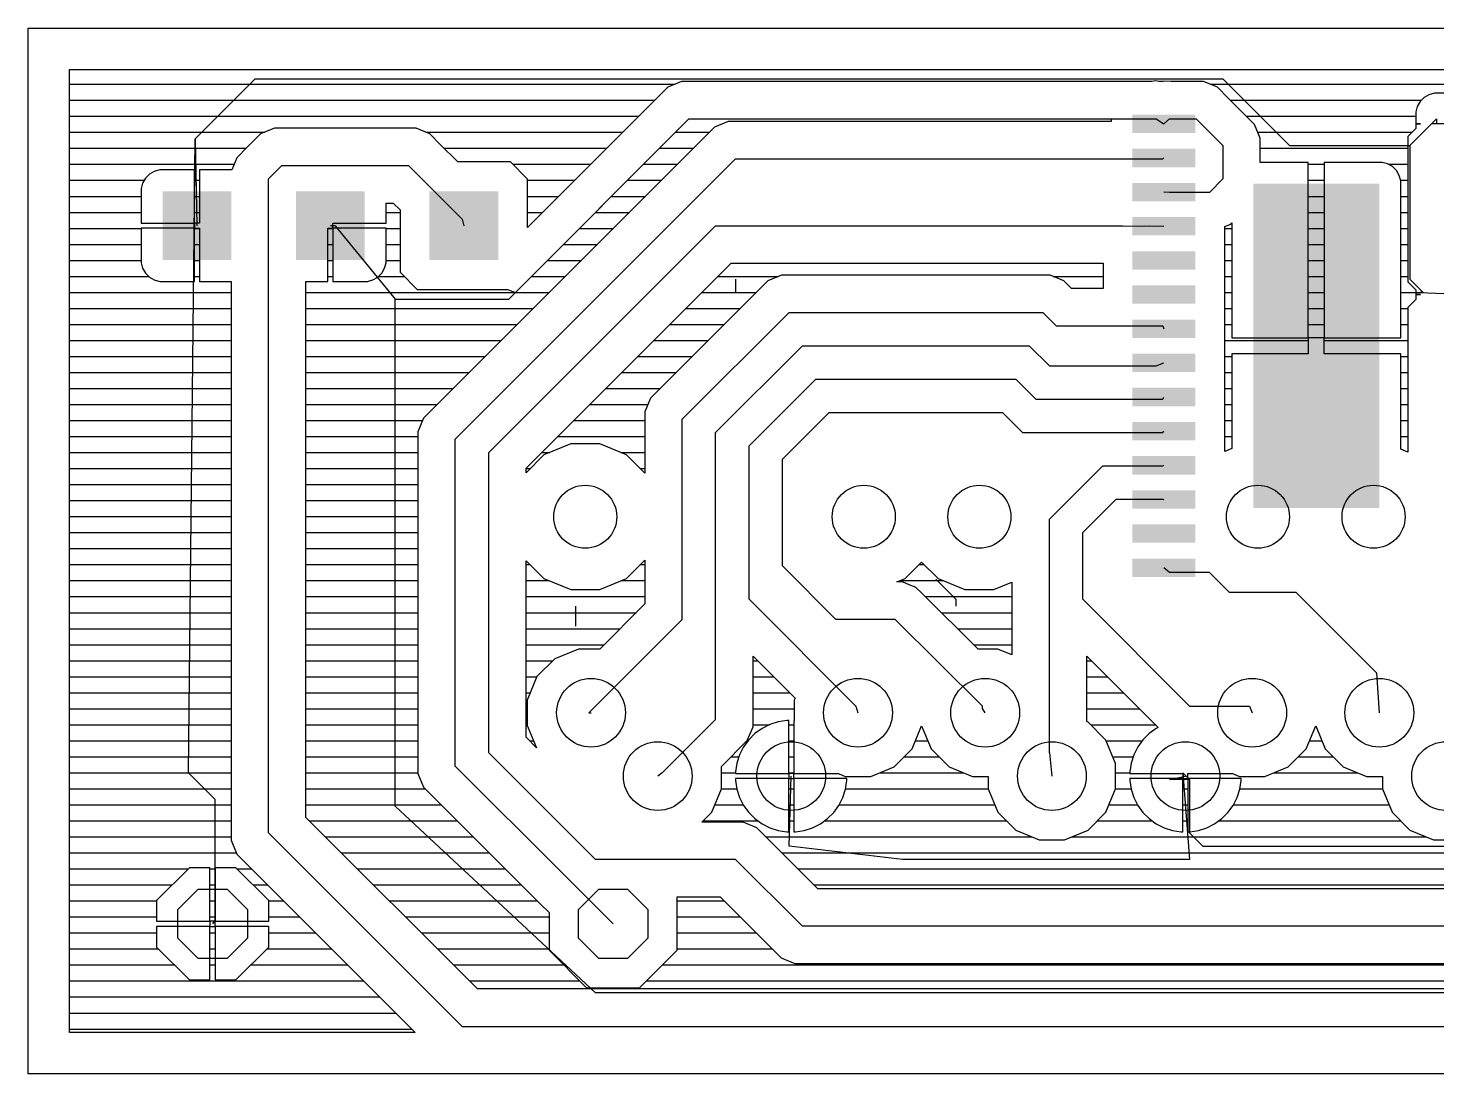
# Model space of a CAD drawing. Extents: x 0 to 68, y -7.3 to 12.7.
# Drawn here: x 0 to 26.8, y -7.25 to 12.65 of the extents above; entities that cross this region are included whole.
import ezdxf

# ---------------------------------------------------------------- set-up
doc = ezdxf.new("R2010")
doc.units = 0
for name, color, linetype in [('16', 175, 'CONTINUOUS'), ('17', 82, 'CONTINUOUS'), ('20', 7, 'CONTINUOUS')]:
    doc.layers.add(name, color=color, linetype=linetype)

# ---------------------------------------------------------------- blocks, each defined once
blk = doc.blocks.new('ROUNDP')
blk.add_circle((0, 0), 0.5)
blk = doc.blocks.new('SQUAREP')
blk.add_solid([(-0.5, -0.5), (0.5, -0.5), (-0.5, 0.5), (0.5, 0.5)])
blk = doc.blocks.new('OCTAGONP')
blk.add_lwpolyline([(-0.5, -0.2071), (-0.5, 0.2071), (-0.2071, 0.5), (0.2071, 0.5), (0.5, 0.2071), (0.5, -0.2071), (0.2071, -0.5), (-0.2071, -0.5)], close=True)
blk = doc.blocks.new('RECT')
blk.add_solid([(-0.5, -0.5), (0.5, -0.5), (-0.5, 0.5), (0.5, 0.5)])

msp = doc.modelspace()

# ---------------------------------------------------------------- linework, layer by layer
at = {"layer": '16'}
for p, q in [((0.7874, -6.4666), (0.7874, 11.8626)), ((0.7874, 11.8626), (49.657, 11.8626)), ((0.7874, 11.5824), (12.3089, 11.5824)), ((3.175, 10.541), (4.318, 11.684)), ((4.318, 11.684), (22.733, 11.684)), ((12.4315, 11.6332), (12.1701, 11.5249)), ((21.3829, 11.6332), (12.4315, 11.6332)), ((21.4427, 11.6468), (21.3829, 11.6332)), ((21.523, 11.6332), (21.4427, 11.6468)), ((21.5995, 11.6332), (21.523, 11.6332)), ((21.6222, 11.6409), (21.5995, 11.6332)), ((21.7402, 11.6332), (21.6222, 11.6409)), ((22.3665, 11.6332), (21.7402, 11.6332)), ((22.6279, 11.5249), (22.3665, 11.6332)), ((22.4891, 11.5824), (48.9448, 11.5824)), ((22.733, 11.684), (24.003, 10.414)), ((0.7874, 11.2776), (11.9228, 11.2776)), ((12.1701, 11.5249), (9.5028, 8.8576)), ((22.8279, 11.3249), (22.6279, 11.5249)), ((23.3359, 10.8169), (22.8279, 11.3249)), ((22.8752, 11.2776), (26.5099, 11.2776)), ((26.5615, 11.3292), (26.4858, 11.2535)), ((26.6541, 11.3827), (26.5615, 11.3292)), ((26.7575, 11.4104), (26.6541, 11.3827)), ((27.411, 11.4104), (26.7575, 11.4104)), ((26.4323, 11.1609), (26.4046, 11.0575)), ((26.4046, 11.0575), (26.4046, 10.829)), ((26.4858, 11.2535), (26.4323, 11.1609)), ((0.7874, 10.9728), (11.618, 10.9728)), ((4.6845, 10.7442), (4.4231, 10.6359)), ((7.3805, 10.7442), (4.6845, 10.7442)), ((7.6419, 10.6359), (7.3805, 10.7442)), ((13.0591, 10.7629), (7.7251, 5.4289)), ((9.144, 7.493), (12.573, 10.922)), ((9.271, 7.62), (12.573, 10.922)), ((12.573, 10.922), (20.6046, 10.922)), ((12.573, 10.922), (21.463, 10.922)), ((13.3205, 10.8712), (13.0591, 10.7629)), ((20.6046, 10.8712), (13.3205, 10.8712)), ((20.6046, 10.922), (20.6046, 10.8712)), ((21.463, 10.922), (21.611, 10.829)), ((21.717, 10.922), (21.611, 10.829)), ((21.717, 10.922), (22.225, 10.922)), ((22.225, 10.922), (22.733, 10.414)), ((23.18, 10.9728), (26.4046, 10.9728)), ((23.4442, 10.5555), (23.3359, 10.8169)), ((26.4046, 10.7379), (26.2522, 10.5855)), ((26.797, 10.922), (26.289, 10.414)), ((26.4046, 10.829), (26.4958, 10.829)), ((26.4957, 10.829), (26.4046, 10.829)), ((26.4046, 10.829), (26.4046, 10.7379)), ((26.4958, 10.829), (26.4957, 10.829)), ((26.797, 10.829), (26.704, 10.829)), ((26.797, 10.922), (26.797, 10.829)), ((27.411, 10.829), (26.797, 10.829)), ((0.7874, 10.668), (4.5006, 10.668)), ((3.048, -1.524), (3.175, 10.541)), ((3.175, 10.541), (3.21, 8.89)), ((4.4231, 10.6359), (4.1691, 10.3819)), ((7.5644, 10.668), (11.3132, 10.668)), ((7.8419, 10.4359), (7.6419, 10.6359)), ((12.319, 10.668), (12.9642, 10.668)), ((23.3976, 10.668), (26.3347, 10.668)), ((23.4442, 10.0954), (23.4442, 10.5555)), ((26.2522, 10.5855), (26.2522, 7.8225)), ((0.7874, 10.3632), (4.1504, 10.3632)), ((4.1691, 10.3819), (3.9691, 10.1819)), ((8.175, 10.1028), (7.8419, 10.4359)), ((7.9146, 10.3632), (11.0084, 10.3632)), ((12.0142, 10.3632), (12.6594, 10.3632)), ((22.733, 10.414), (22.733, 9.779)), ((23.4442, 10.3632), (26.2522, 10.3632)), ((24.003, 10.414), (26.289, 10.414)), ((26.289, 10.414), (26.289, 7.874)), ((0.7874, 10.0584), (3.9179, 10.0584)), ((2.3991, 9.9227), (2.3065, 9.8692)), ((2.5025, 9.9504), (2.3991, 9.9227)), ((3.1624, 9.9504), (2.5025, 9.9504)), ((3.1624, 8.9376), (3.1624, 9.9504)), ((3.8732, 9.9504), (3.2576, 9.9504)), ((3.2576, 9.9504), (3.2576, 8.9376)), ((3.9691, 10.1819), (3.8732, 9.9504)), ((4.572, 9.779), (4.826, 10.033)), ((4.826, 10.033), (7.239, 10.033)), ((7.239, 10.033), (8.255, 9.017)), ((8.128, 4.826), (13.462, 10.16)), ((9.1755, 10.1028), (8.175, 10.1028)), ((9.5028, 9.7755), (9.1755, 10.1028)), ((9.2199, 10.0584), (10.7036, 10.0584)), ((11.7094, 10.0584), (12.3546, 10.0584)), ((13.462, 10.16), (21.59, 10.16)), ((21.59, 10.16), (21.611, 10.179)), ((24.3586, 10.0954), (23.4442, 10.0954)), ((24.3586, 6.7564), (24.3586, 10.0954)), ((24.3586, 10.0584), (24.6634, 10.0584)), ((25.7645, 10.0954), (24.6634, 10.0954)), ((24.6634, 10.0954), (24.6634, 6.7564)), ((25.8679, 10.0677), (25.7645, 10.0954)), ((25.9605, 10.0142), (25.8679, 10.0677)), ((25.884, 10.0584), (26.2522, 10.0584)), ((26.0362, 9.9385), (25.9605, 10.0142)), ((26.0897, 9.8459), (26.0362, 9.9385)), ((0.7874, 9.7536), (2.2077, 9.7536)), ((2.1773, 9.7009), (2.1496, 9.5975)), ((2.2308, 9.7935), (2.1773, 9.7009)), ((2.3065, 9.8692), (2.2308, 9.7935)), ((3.1624, 9.7536), (3.2576, 9.7536)), ((4.572, 4.318), (4.572, 9.779)), ((9.5028, 8.8576), (9.5028, 9.7755)), ((9.5028, 9.7536), (10.3988, 9.7536)), ((11.4046, 9.7536), (12.0498, 9.7536)), ((22.733, 9.779), (22.479, 9.525)), ((24.3586, 9.7536), (24.6634, 9.7536)), ((26.1174, 9.7425), (26.0897, 9.8459)), ((26.1144, 9.7536), (26.2522, 9.7536)), ((26.1174, 6.7564), (26.1174, 9.7425)), ((0.7874, 9.4488), (2.1496, 9.4488)), ((2.1496, 9.5975), (2.1496, 8.9376)), ((3.1624, 9.4488), (3.2576, 9.4488)), ((9.5028, 9.4488), (10.094, 9.4488)), ((11.0998, 9.4488), (11.745, 9.4488)), ((21.717, 9.525), (21.611, 9.529)), ((22.479, 9.525), (21.717, 9.525)), ((24.3586, 9.4488), (24.6634, 9.4488)), ((26.1174, 9.4488), (26.2522, 9.4488)), ((0.7874, 9.144), (2.1496, 9.144)), ((3.1624, 9.144), (3.2576, 9.144)), ((6.8104, 8.9376), (6.8104, 9.3218)), ((6.8104, 9.3218), (6.9444, 9.3218)), ((6.8104, 9.144), (7.0772, 9.144)), ((6.9444, 9.3218), (7.0772, 9.189)), ((7.0772, 9.189), (7.0772, 8.0045)), ((9.5028, 9.144), (9.7892, 9.144)), ((10.795, 9.144), (11.4402, 9.144)), ((24.3586, 9.144), (24.6634, 9.144)), ((26.1174, 9.144), (26.2522, 9.144)), ((2.1496, 8.9376), (3.1624, 8.9376)), ((3.2576, 8.9376), (3.1624, 8.9376)), ((3.1624, 8.9376), (3.1624, 8.8424)), ((5.842, 8.89), (5.75, 8.89)), ((5.7976, 8.8424), (5.7976, 8.9376)), ((5.7976, 8.9376), (6.8104, 8.9376)), ((5.842, 8.89), (6.985, 7.493)), ((8.255, 9.017), (8.29, 8.89)), ((8.763, 4.572), (13.081, 8.89)), ((13.081, 8.89), (20.828, 8.89)), ((20.828, 8.89), (21.611, 8.879)), ((21.336, 8.89), (21.611, 8.879)), ((22.7698, 8.8757), (22.8819, 8.9221)), ((22.7698, 4.5907), (22.7698, 8.8757)), ((22.8819, 8.9221), (22.9046, 8.9448)), ((22.9046, 8.9448), (22.9046, 6.7564)), ((0.7874, 8.8392), (2.1496, 8.8392)), ((3.1624, 8.8424), (2.1496, 8.8424)), ((2.1496, 8.8424), (2.1496, 8.1825)), ((3.1624, 7.8296), (3.1624, 8.8424)), ((3.1624, 8.8424), (3.2576, 8.8424)), ((3.1624, 8.8392), (3.2576, 8.8392)), ((3.2576, 8.8424), (3.2576, 7.8296)), ((5.7024, 7.8296), (5.7024, 8.8424)), ((5.7024, 8.8424), (5.7976, 8.8424)), ((5.7024, 8.8392), (5.7976, 8.8392)), ((5.7976, 8.8424), (5.7976, 7.8296)), ((6.8104, 8.8424), (5.7976, 8.8424)), ((6.8104, 8.1825), (6.8104, 8.8424)), ((6.8104, 8.8392), (7.0772, 8.8392)), ((10.4902, 8.8392), (11.1354, 8.8392)), ((22.7698, 8.8392), (22.9046, 8.8392)), ((24.3586, 8.8392), (24.6634, 8.8392)), ((26.1174, 8.8392), (26.2522, 8.8392)), ((0.7874, 8.5344), (2.1496, 8.5344)), ((3.1624, 8.5344), (3.2576, 8.5344)), ((5.7024, 8.5344), (5.7976, 8.5344)), ((6.8104, 8.5344), (7.0772, 8.5344)), ((10.1854, 8.5344), (10.8306, 8.5344)), ((22.7698, 8.5344), (22.9046, 8.5344)), ((24.3586, 8.5344), (24.6634, 8.5344)), ((26.1174, 8.5344), (26.2522, 8.5344)), ((0.7874, 8.2296), (2.1496, 8.2296)), ((2.1496, 8.1825), (2.1773, 8.0791)), ((2.1773, 8.0791), (2.2308, 7.9865)), ((3.1624, 8.2296), (3.2576, 8.2296)), ((5.7024, 8.2296), (5.7976, 8.2296)), ((6.7292, 7.9865), (6.7827, 8.0791)), ((6.7827, 8.0791), (6.8104, 8.1825)), ((6.8104, 8.2296), (7.0772, 8.2296)), ((9.4742, 4.2774), (13.3756, 8.1788)), ((9.8806, 8.2296), (10.5258, 8.2296)), ((13.3756, 8.1788), (20.4522, 8.1788)), ((20.4522, 8.1788), (20.4522, 7.6962)), ((22.7698, 8.2296), (22.9046, 8.2296)), ((24.3586, 8.2296), (24.6634, 8.2296)), ((26.1174, 8.2296), (26.2522, 8.2296)), ((0.7874, 7.9248), (2.2925, 7.9248)), ((2.2308, 7.9865), (2.3065, 7.9108)), ((2.3065, 7.9108), (2.3991, 7.8573)), ((2.3991, 7.8573), (2.5025, 7.8296)), ((2.5025, 7.8296), (3.1624, 7.8296)), ((3.1624, 7.9248), (3.2576, 7.9248)), ((3.2576, 7.8296), (3.8608, 7.8296)), ((3.8608, 7.8296), (3.8608, -2.8085)), ((5.2832, -2.3724), (5.2832, 7.8296)), ((5.2832, 7.8296), (5.7024, 7.8296)), ((5.7024, 7.9248), (5.7976, 7.9248)), ((5.7976, 7.8296), (6.4575, 7.8296)), ((6.4575, 7.8296), (6.5609, 7.8573)), ((6.5609, 7.8573), (6.6535, 7.9108)), ((6.6535, 7.9108), (6.7292, 7.9865)), ((6.6675, 7.9248), (7.1569, 7.9248)), ((7.0772, 8.0045), (7.4045, 7.6772)), ((9.5758, 7.9248), (10.221, 7.9248)), ((14.0751, 7.8419), (12.0431, 5.8099)), ((13.1216, 7.9248), (14.2752, 7.9248)), ((13.462, 7.874), (13.462, 7.62)), ((14.3365, 7.9502), (14.0751, 7.8419)), ((19.4455, 7.9502), (14.3365, 7.9502)), ((19.7069, 7.8419), (19.4455, 7.9502)), ((19.5068, 7.9248), (20.4522, 7.9248)), ((19.8526, 7.6962), (19.7069, 7.8419)), ((22.7698, 7.9248), (22.9046, 7.9248)), ((24.3586, 7.9248), (24.6634, 7.9248)), ((26.1174, 7.9248), (26.2522, 7.9248)), ((26.2522, 7.8225), (26.4046, 7.6701)), ((26.289, 7.874), (26.543, 7.62)), ((0.7874, 7.62), (3.8608, 7.62)), ((5.2832, 7.62), (9.271, 7.62)), ((7.4045, 7.6772), (9.1223, 7.6772)), ((9.1223, 7.6772), (9.271, 7.62)), ((9.271, 7.62), (9.9162, 7.62)), ((12.8168, 7.62), (13.8532, 7.62)), ((20.4522, 7.6962), (19.8526, 7.6962)), ((22.7698, 7.62), (22.9046, 7.62)), ((24.3586, 7.62), (24.6634, 7.62)), ((26.1174, 7.62), (26.4046, 7.62)), ((26.4046, 7.6701), (26.4046, 7.579)), ((26.4046, 7.579), (26.4957, 7.579)), ((26.4957, 7.579), (26.4046, 7.579)), ((26.4046, 7.579), (26.4046, 7.4879)), ((26.416, 7.62), (26.481, 7.62)), ((26.481, 7.62), (27.411, 7.579)), ((26.543, 7.62), (26.481, 7.62)), ((26.4957, 7.579), (26.4957, 7.579)), ((26.4957, 7.579), (26.4957, 7.579)), ((0.7874, 7.3152), (3.8608, 7.3152)), ((5.2832, 7.3152), (9.6114, 7.3152)), ((6.985, 7.493), (9.144, 7.493)), ((6.985, -2.159), (6.985, 7.493)), ((12.446, 5.207), (14.478, 7.239)), ((12.512, 7.3152), (13.5484, 7.3152)), ((14.478, 7.239), (19.304, 7.239)), ((19.304, 7.239), (19.558, 6.985)), ((22.7698, 7.3152), (22.9046, 7.3152)), ((24.3586, 7.3152), (24.6634, 7.3152)), ((26.1174, 7.3152), (26.2522, 7.3152)), ((26.4046, 7.4879), (26.2522, 7.3355)), ((26.2522, 7.3355), (26.2522, 4.5816)), ((0.7874, 7.0104), (3.8608, 7.0104)), ((5.2832, 7.0104), (9.3066, 7.0104)), ((12.2072, 7.0104), (13.2436, 7.0104)), ((19.558, 6.985), (21.59, 6.985)), ((21.59, 6.985), (21.611, 6.929)), ((22.7698, 7.0104), (22.9046, 7.0104)), ((24.3586, 7.0104), (24.6634, 7.0104)), ((26.1174, 7.0104), (26.2522, 7.0104)), ((0.7874, 6.7056), (3.8608, 6.7056)), ((5.2832, 6.7056), (9.0018, 6.7056)), ((11.9024, 6.7056), (12.9388, 6.7056)), ((22.7698, 6.7056), (24.3586, 6.7056)), ((22.9046, 6.7564), (24.3586, 6.7564)), ((24.3586, 6.7564), (24.3586, 6.4516)), ((24.6634, 6.7564), (24.3586, 6.7564)), ((24.6634, 6.4516), (24.6634, 6.7564)), ((24.6634, 6.7564), (26.1174, 6.7564)), ((24.6634, 6.7056), (26.2522, 6.7056)), ((13.081, 4.953), (14.732, 6.604)), ((14.732, 6.604), (19.05, 6.604)), ((19.05, 6.604), (19.431, 6.223)), ((24.3586, 6.4516), (22.9046, 6.4516)), ((22.9046, 6.4516), (22.9046, 4.6465)), ((26.1174, 6.4516), (24.6634, 6.4516)), ((26.1174, 4.6374), (26.1174, 6.4516)), ((0.7874, 6.4008), (3.8608, 6.4008)), ((5.2832, 6.4008), (8.697, 6.4008)), ((11.5976, 6.4008), (12.634, 6.4008)), ((19.431, 6.223), (21.463, 6.223)), ((21.463, 6.223), (21.611, 6.279)), ((22.7698, 6.4008), (22.9046, 6.4008)), ((26.1174, 6.4008), (26.2522, 6.4008)), ((0.7874, 6.096), (3.8608, 6.096)), ((5.2832, 6.096), (8.3922, 6.096)), ((11.2928, 6.096), (12.3292, 6.096)), ((13.716, 4.699), (14.986, 5.969)), ((14.986, 5.969), (18.796, 5.969)), ((18.796, 5.969), (19.177, 5.588)), ((22.7698, 6.096), (22.9046, 6.096)), ((26.1174, 6.096), (26.2522, 6.096)), ((0.7874, 5.7912), (3.8608, 5.7912)), ((5.2832, 5.7912), (8.0874, 5.7912)), ((10.988, 5.7912), (12.0244, 5.7912)), ((12.0431, 5.8099), (11.8431, 5.6099)), ((21.59, 5.588), (21.611, 5.629)), ((22.7698, 5.7912), (22.9046, 5.7912)), ((26.1174, 5.7912), (26.2522, 5.7912)), ((0.7874, 5.4864), (3.8608, 5.4864)), ((5.2832, 5.4864), (7.7826, 5.4864)), ((7.7251, 5.4289), (7.5251, 5.2289)), ((10.6832, 5.4864), (11.7919, 5.4864)), ((11.8431, 5.6099), (11.7348, 5.3485)), ((19.177, 5.588), (21.59, 5.588)), ((22.7698, 5.4864), (22.9046, 5.4864)), ((26.1174, 5.4864), (26.2522, 5.4864)), ((0.7874, 5.1816), (3.8608, 5.1816)), ((5.2832, 5.1816), (7.5055, 5.1816)), ((7.5251, 5.2289), (7.4168, 4.9675)), ((10.3784, 5.1816), (11.7348, 5.1816)), ((11.7348, 5.3485), (11.7348, 4.1773)), ((12.446, 1.397), (12.446, 5.207)), ((14.351, 4.445), (15.24, 5.334)), ((15.24, 5.334), (18.542, 5.334)), ((18.542, 5.334), (18.923, 4.953)), ((22.7698, 5.1816), (22.9046, 5.1816)), ((26.1174, 5.1816), (26.2522, 5.1816)), ((0.7874, 4.8768), (3.8608, 4.8768)), ((5.2832, 4.8768), (7.4168, 4.8768)), ((7.4168, 4.9675), (7.4168, -1.5385)), ((8.128, -1.397), (8.128, 4.826)), ((10.0736, 4.8768), (11.7348, 4.8768)), ((13.081, -0.508), (13.081, 4.953)), ((18.923, 4.953), (21.59, 4.953)), ((21.59, 4.953), (21.611, 4.979)), ((22.7698, 4.8768), (22.9046, 4.8768)), ((26.1174, 4.8768), (26.2522, 4.8768)), ((0.7874, 4.572), (3.8608, 4.572)), ((5.2832, 4.572), (7.4168, 4.572)), ((8.763, -1.143), (8.763, 4.572)), ((9.7688, 4.572), (9.9247, 4.572)), ((10.324, 4.7374), (9.8141, 4.5262)), ((10.876, 4.7374), (10.324, 4.7374)), ((11.3859, 4.5262), (10.876, 4.7374)), ((11.2753, 4.572), (11.7348, 4.572)), ((13.716, 1.778), (13.716, 4.699)), ((22.9046, 4.6465), (22.7698, 4.5907)), ((26.2522, 4.5816), (26.1174, 4.6374)), ((4.572, -2.667), (4.572, 4.318)), ((9.8141, 4.5262), (9.4742, 4.1863)), ((11.7348, 4.1773), (11.3859, 4.5262)), ((14.351, 2.413), (14.351, 4.445)), ((19.431, 3.302), (20.447, 4.318)), ((20.447, 4.318), (21.59, 4.318)), ((21.59, 4.318), (21.611, 4.329)), ((0.7874, 4.2672), (3.8608, 4.2672)), ((5.2832, 4.2672), (7.4168, 4.2672)), ((9.4742, 4.1863), (9.4742, 4.2774)), ((9.4742, 4.2672), (9.5551, 4.2672)), ((11.6449, 4.2672), (11.7348, 4.2672)), ((0.7874, 3.9624), (3.8608, 3.9624)), ((5.2832, 3.9624), (7.4168, 3.9624)), ((0.7874, 3.6576), (3.8608, 3.6576)), ((5.2832, 3.6576), (7.4168, 3.6576)), ((20.066, 3.048), (20.701, 3.683)), ((20.701, 3.683), (21.59, 3.683)), ((21.59, 3.683), (21.611, 3.679)), ((0.7874, 3.3528), (3.8608, 3.3528)), ((5.2832, 3.3528), (7.4168, 3.3528)), ((19.431, -1.143), (19.431, 3.302)), ((0.7874, 3.048), (3.8608, 3.048)), ((5.2832, 3.048), (7.4168, 3.048)), ((20.066, 1.778), (20.066, 3.048)), ((0.7874, 2.7432), (3.8608, 2.7432)), ((5.2832, 2.7432), (7.4168, 2.7432)), ((0.7874, 2.4384), (3.8608, 2.4384)), ((5.2832, 2.4384), (7.4168, 2.4384)), ((9.4742, 2.5137), (9.8141, 2.1738)), ((9.4742, -0.8484), (9.4742, 2.5137)), ((9.4742, 2.4384), (9.5495, 2.4384)), ((11.3859, 2.1738), (11.7348, 2.5227)), ((11.6505, 2.4384), (11.7348, 2.4384)), ((11.7348, 2.5227), (11.7348, 1.6916)), ((15.367, 1.397), (14.351, 2.413)), ((16.6859, 2.1738), (17, 2.4879)), ((16.9505, 2.4384), (17.0495, 2.4384)), ((17, 2.4879), (17.3141, 2.1738)), ((9.8141, 2.1738), (10.324, 1.9626)), ((10.876, 1.9626), (11.3859, 2.1738)), ((16.5278, 2.1083), (16.6859, 2.1738)), ((17.272, 2.159), (17.653, 1.778)), ((17.3141, 2.1738), (17.824, 1.9626)), ((21.717, 2.286), (21.611, 2.379)), ((22.479, 2.286), (21.717, 2.286)), ((22.86, 1.905), (22.479, 2.286)), ((0.7874, 2.1336), (3.8608, 2.1336)), ((5.2832, 2.1336), (7.4168, 2.1336)), ((9.4742, 2.1336), (9.9112, 2.1336)), ((10.324, 1.9626), (10.876, 1.9626)), ((11.2888, 2.1336), (11.7348, 2.1336)), ((16.6339, 2.1088), (16.5278, 2.1083)), ((16.5888, 2.1336), (17.4112, 2.1336)), ((16.6354, 2.1082), (16.6339, 2.1088)), ((16.637, 2.1082), (16.6354, 2.1082)), ((16.7662, 2.0546), (16.637, 2.1082)), ((16.8957, 2.0017), (16.7662, 2.0546)), ((16.8969, 2.0005), (16.8957, 2.0017)), ((16.8984, 1.9999), (16.8969, 2.0005)), ((16.9973, 1.901), (16.8984, 1.9999)), ((18.0759, 0.8318), (16.9973, 1.901)), ((17.824, 1.9626), (18.376, 1.9626)), ((18.376, 1.9626), (18.7198, 2.105)), ((18.7198, 2.105), (18.7198, 0.7206)), ((24.13, 1.905), (22.86, 1.905)), ((25.654, 0.381), (24.13, 1.905)), ((0.7874, 1.8288), (3.8608, 1.8288)), ((5.2832, 1.8288), (7.4168, 1.8288)), ((9.4742, 1.8288), (11.7348, 1.8288)), ((10.414, 1.651), (10.414, 1.27)), ((11.7348, 1.6916), (10.875, 0.8318)), ((15.748, -0.254), (13.716, 1.778)), ((17.0701, 1.8288), (18.7198, 1.8288)), ((17.653, 1.778), (17.653, 1.651)), ((22.098, -0.254), (20.066, 1.778)), ((0.7874, 1.524), (3.8608, 1.524)), ((5.2832, 1.524), (7.4168, 1.524)), ((9.4742, 1.524), (11.5672, 1.524)), ((10.668, -0.381), (12.446, 1.397)), ((16.4955, 1.397), (15.367, 1.397)), ((18.161, -0.254), (16.4955, 1.397)), ((17.3776, 1.524), (18.7198, 1.524)), ((0.7874, 1.2192), (3.8608, 1.2192)), ((5.2832, 1.2192), (7.4168, 1.2192)), ((9.4742, 1.2192), (11.2624, 1.2192)), ((17.6851, 1.2192), (18.7198, 1.2192)), ((0.7874, 0.9144), (3.8608, 0.9144)), ((5.2832, 0.9144), (7.4168, 0.9144)), ((9.4742, 0.9144), (10.9576, 0.9144)), ((10.4688, 0.8318), (10.023, 0.6472)), ((10.875, 0.8318), (10.4688, 0.8318)), ((17.9925, 0.9144), (18.7198, 0.9144)), ((18.4512, 0.8318), (18.0759, 0.8318)), ((18.7198, 0.7206), (18.4512, 0.8318)), ((0.7874, 0.6096), (3.8608, 0.6096)), ((5.2832, 0.6096), (7.4168, 0.6096)), ((9.4742, 0.6096), (9.9854, 0.6096)), ((10.023, 0.6472), (9.6818, 0.306)), ((13.7922, -0.6495), (13.7922, 0.696)), ((13.7922, 0.696), (14.5921, -0.1039)), ((13.7922, 0.6096), (13.8786, 0.6096)), ((20.1422, -0.5491), (20.1422, 0.696)), ((20.1422, 0.696), (21.4951, -0.6569)), ((20.1422, 0.6096), (20.2286, 0.6096)), ((0.7874, 0.3048), (3.8608, 0.3048)), ((5.2832, 0.3048), (7.4168, 0.3048)), ((9.4742, 0.3048), (9.6813, 0.3048)), ((9.6818, 0.306), (9.4972, -0.1398)), ((13.7922, 0.3048), (14.1834, 0.3048)), ((20.1422, 0.3048), (20.5334, 0.3048)), ((25.654, 0.381), (25.71, -0.381)), ((0.7874, 0), (3.8608, 0)), ((5.2832, 0), (7.4168, 0)), ((9.4742, 0), (9.5551, 0)), ((13.7922, 0), (14.4882, 0)), ((20.1422, 0), (20.8382, 0)), ((9.4972, -0.1398), (9.4972, -0.6222)), ((14.5921, -0.1039), (14.5772, -0.1398)), ((14.5772, -0.1398), (14.5772, -0.5271)), ((15.748, -0.254), (15.79, -0.381)), ((18.161, -0.303), (18.161, -0.254)), ((22.098, -0.254), (23.241, -0.254)), ((23.241, -0.254), (23.29, -0.381)), ((0.7874, -0.3048), (3.8608, -0.3048)), ((5.2832, -0.3048), (7.4168, -0.3048)), ((9.4742, -0.3048), (9.4972, -0.3048)), ((10.668, -0.381), (10.71, -0.381)), ((12.065, -1.524), (13.081, -0.508)), ((13.7922, -0.3048), (14.5772, -0.3048)), ((14.4365, -0.5271), (14.2717, -0.5532)), ((14.4724, -0.5271), (14.4365, -0.5271)), ((14.4724, -1.5399), (14.4724, -0.5271)), ((14.5772, -0.5271), (14.5676, -0.5271)), ((14.5676, -0.5271), (14.5676, -1.5399)), ((18.21, -0.381), (18.161, -0.303)), ((20.1422, -0.3048), (21.143, -0.3048)), ((0.7874, -0.6096), (3.8608, -0.6096)), ((5.2832, -0.6096), (7.4168, -0.6096)), ((9.4742, -0.6096), (9.4972, -0.6096)), ((9.4972, -0.6222), (9.6734, -1.0476)), ((13.6839, -0.9109), (13.7922, -0.6495)), ((13.8292, -0.7787), (13.7112, -0.8967)), ((13.7922, -0.6096), (14.1035, -0.6096)), ((13.9642, -0.6806), (13.8292, -0.7787)), ((14.1129, -0.6048), (13.9642, -0.6806)), ((14.2717, -0.5532), (14.1129, -0.6048)), ((14.4724, -0.6096), (14.5676, -0.6096)), ((16.8182, -1.068), (17, -0.629)), ((17, -0.629), (17.1818, -1.068)), ((20.167, -0.5593), (20.1422, -0.5491)), ((20.5082, -0.9005), (20.167, -0.5593)), ((20.2173, -0.6096), (21.4478, -0.6096)), ((21.3292, -0.7787), (21.2112, -0.8967)), ((21.4642, -0.6806), (21.3292, -0.7787)), ((21.5004, -0.6622), (21.4642, -0.6806)), ((21.4951, -0.6569), (21.5004, -0.6622)), ((24.3182, -1.068), (24.5, -0.629)), ((24.5, -0.629), (24.6818, -1.068)), ((0.7874, -0.9144), (3.8608, -0.9144)), ((5.2832, -0.9144), (7.4168, -0.9144)), ((9.6734, -1.0476), (9.4742, -0.8484)), ((9.5402, -0.9144), (9.6182, -0.9144)), ((13.1928, -1.402), (13.6839, -0.9109)), ((13.6131, -1.0317), (13.5373, -1.1804)), ((13.7112, -0.8967), (13.6131, -1.0317)), ((13.6804, -0.9144), (13.6983, -0.9144)), ((14.4724, -0.9144), (14.5676, -0.9144)), ((16.477, -1.4092), (16.8182, -1.068)), ((16.8818, -0.9144), (17.1182, -0.9144)), ((17.1818, -1.068), (17.523, -1.4092)), ((20.6928, -1.3463), (20.5082, -0.9005)), ((20.5139, -0.9144), (21.1983, -0.9144)), ((21.1131, -1.0317), (21.0373, -1.1804)), ((21.2112, -0.8967), (21.1131, -1.0317)), ((23.977, -1.4092), (24.3182, -1.068)), ((24.3818, -0.9144), (24.6182, -0.9144)), ((24.6818, -1.068), (25.023, -1.4092)), ((0.7874, -1.2192), (3.8608, -1.2192)), ((5.2832, -1.2192), (7.4168, -1.2192)), ((10.795, -3.175), (8.763, -1.143)), ((13.3756, -1.2192), (13.5247, -1.2192)), ((13.4857, -1.3392), (13.4596, -1.504)), ((13.5373, -1.1804), (13.4857, -1.3392)), ((14.4724, -1.2192), (14.5676, -1.2192)), ((16.667, -1.2192), (17.333, -1.2192)), ((19.431, -1.143), (19.48, -1.5875)), ((20.6402, -1.2192), (21.0247, -1.2192)), ((20.9857, -1.3392), (20.9596, -1.504)), ((21.0373, -1.1804), (20.9857, -1.3392)), ((24.167, -1.2192), (24.833, -1.2192)), ((0.7874, -1.524), (3.8608, -1.524)), ((3.556, -2.032), (3.048, -1.524)), ((5.2832, -1.524), (7.4168, -1.524)), ((7.4168, -1.5385), (7.5251, -1.7999)), ((10.16, -3.429), (8.128, -1.397)), ((12.065, -1.524), (11.98, -1.5875)), ((13.1928, -1.8287), (13.1928, -1.402)), ((13.1928, -1.524), (13.4596, -1.524)), ((13.4596, -1.504), (13.4596, -1.5399)), ((13.4596, -1.5399), (14.4724, -1.5399)), ((14.4724, -1.524), (14.5676, -1.524)), ((14.5676, -1.5399), (14.4724, -1.5399)), ((14.4724, -1.5399), (14.4724, -1.6351)), ((14.478, -2.921), (14.52, -1.5875)), ((14.5676, -1.6351), (14.5676, -1.5399)), ((14.5676, -1.5399), (15.4186, -1.5399)), ((15.4186, -1.5399), (15.5488, -1.5938)), ((15.5488, -1.5938), (16.0312, -1.5938)), ((16.0312, -1.5938), (16.477, -1.4092)), ((16.1997, -1.524), (17.8003, -1.524)), ((17.523, -1.4092), (17.9688, -1.5938)), ((17.9688, -1.5938), (18.2672, -1.5938)), ((18.2672, -1.5938), (18.2672, -1.8287)), ((20.6928, -1.8287), (20.6928, -1.3463)), ((20.6928, -1.524), (20.9596, -1.524)), ((20.9596, -1.504), (20.9596, -1.5399)), ((20.9596, -1.5399), (21.9724, -1.5399)), ((21.717, -1.651), (22.02, -1.5875)), ((22.098, -1.651), (21.971, -1.524)), ((21.971, -1.524), (22.098, -3.175)), ((21.9724, -1.5399), (21.9724, -1.6351)), ((22.0676, -1.6351), (22.0676, -1.5399)), ((22.0676, -1.5399), (22.9186, -1.5399)), ((22.9186, -1.5399), (23.0488, -1.5938)), ((23.0488, -1.5938), (23.5312, -1.5938)), ((23.5312, -1.5938), (23.977, -1.4092)), ((23.6997, -1.524), (25.3003, -1.524)), ((25.023, -1.4092), (25.4688, -1.5938)), ((25.4688, -1.5938), (25.7672, -1.5938)), ((25.7672, -1.5938), (25.7672, -1.8287)), ((0.7874, -1.8288), (3.8608, -1.8288)), ((5.2832, -1.8288), (7.554, -1.8288)), ((7.5251, -1.7999), (9.5572, -3.832)), ((13.0082, -2.2745), (13.1928, -1.8287)), ((13.1928, -1.8288), (13.4846, -1.8288)), ((14.4724, -1.6351), (13.4596, -1.6351)), ((13.4596, -1.6351), (13.4596, -1.671)), ((13.4596, -1.671), (13.4857, -1.8358)), ((13.4857, -1.8358), (13.5373, -1.9946)), ((14.4724, -2.6479), (14.4724, -1.6351)), ((14.4724, -1.6351), (14.5676, -1.6351)), ((14.4724, -1.8288), (14.5676, -1.8288)), ((14.5676, -1.6351), (14.5676, -2.6479)), ((15.5804, -1.6351), (14.5676, -1.6351)), ((15.5027, -1.9946), (15.5543, -1.8358)), ((15.5543, -1.8358), (15.5804, -1.671)), ((15.5554, -1.8288), (18.2672, -1.8288)), ((15.5804, -1.671), (15.5804, -1.6351)), ((18.2672, -1.8287), (18.4518, -2.2745)), ((20.5082, -2.2745), (20.6928, -1.8287)), ((20.6928, -1.8288), (20.9846, -1.8288)), ((21.9724, -1.6351), (20.9596, -1.6351)), ((20.9596, -1.6351), (20.9596, -1.671)), ((20.9596, -1.671), (20.9857, -1.8358)), ((20.9857, -1.8358), (21.0373, -1.9946)), ((22.098, -1.651), (21.717, -1.651)), ((21.9724, -2.6479), (21.9724, -1.6351)), ((21.9724, -1.6351), (22.0676, -1.6351)), ((21.9724, -1.8288), (22.0676, -1.8288)), ((22.0676, -1.6351), (22.0676, -2.6479)), ((23.0804, -1.6351), (22.0676, -1.6351)), ((22.098, -1.651), (22.098, -2.667)), ((23.0027, -1.9946), (23.0543, -1.8358)), ((23.0543, -1.8358), (23.0804, -1.671)), ((23.0554, -1.8288), (25.7672, -1.8288)), ((23.0804, -1.671), (23.0804, -1.6351)), ((25.7672, -1.8287), (25.9518, -2.2745)), ((0.7874, -2.1336), (3.8608, -2.1336)), ((3.556, -4.318), (3.556, -2.032)), ((5.2832, -2.1336), (7.8588, -2.1336)), ((13.0665, -2.1336), (13.6081, -2.1336)), ((13.5373, -1.9946), (13.6131, -2.1433)), ((13.6131, -2.1433), (13.7112, -2.2783)), ((14.4724, -2.1336), (14.5676, -2.1336)), ((15.3288, -2.2783), (15.4269, -2.1433)), ((15.4269, -2.1433), (15.5027, -1.9946)), ((15.4319, -2.1336), (18.3935, -2.1336)), ((20.5665, -2.1336), (21.1081, -2.1336)), ((21.0373, -1.9946), (21.1131, -2.1433)), ((21.1131, -2.1433), (21.2112, -2.2783)), ((21.9724, -2.1336), (22.0676, -2.1336)), ((22.8288, -2.2783), (22.9269, -2.1433)), ((22.9269, -2.1433), (23.0027, -1.9946)), ((22.9319, -2.1336), (25.8935, -2.1336)), ((8.5496, -5.6388), (5.2832, -2.3724)), ((10.795, -5.715), (6.985, -2.159)), ((12.8189, -2.4638), (13.0082, -2.2745)), ((13.7112, -2.2783), (13.8292, -2.3963)), ((13.8292, -2.3963), (13.9642, -2.4944)), ((15.0758, -2.4944), (15.2108, -2.3963)), ((15.2108, -2.3963), (15.3288, -2.2783)), ((18.4518, -2.2745), (18.793, -2.6157)), ((20.167, -2.6157), (20.5082, -2.2745)), ((21.2112, -2.2783), (21.3292, -2.3963)), ((21.3292, -2.3963), (21.4642, -2.4944)), ((22.5758, -2.4944), (22.7108, -2.3963)), ((22.7108, -2.3963), (22.8288, -2.2783)), ((25.9518, -2.2745), (26.293, -2.6157)), ((0.7874, -2.4384), (3.8608, -2.4384)), ((8.255, -6.35), (4.572, -2.667)), ((5.3492, -2.4384), (8.1636, -2.4384)), ((13.6035, -2.4638), (12.8189, -2.4638)), ((12.8443, -2.4384), (13.8871, -2.4384)), ((13.8649, -2.5721), (13.6035, -2.4638)), ((15.0266, -3.7338), (13.8649, -2.5721)), ((13.9642, -2.4944), (14.1129, -2.5702)), ((14.1129, -2.5702), (14.2717, -2.6218)), ((14.2717, -2.6218), (14.4365, -2.6479)), ((14.4365, -2.6479), (14.4724, -2.6479)), ((14.4724, -2.4384), (14.5676, -2.4384)), ((14.5676, -2.6479), (14.6035, -2.6479)), ((14.6035, -2.6479), (14.7683, -2.6218)), ((14.7683, -2.6218), (14.9271, -2.5702)), ((14.9271, -2.5702), (15.0758, -2.4944)), ((15.1529, -2.4384), (18.6157, -2.4384)), ((18.793, -2.6157), (19.2388, -2.8003)), ((19.7212, -2.8003), (20.167, -2.6157)), ((20.3443, -2.4384), (21.3871, -2.4384)), ((21.4642, -2.4944), (21.6129, -2.5702)), ((21.6129, -2.5702), (21.7717, -2.6218)), ((21.7717, -2.6218), (21.9365, -2.6479)), ((21.9365, -2.6479), (21.9724, -2.6479)), ((21.9724, -2.4384), (22.0676, -2.4384)), ((22.0676, -2.6479), (22.1035, -2.6479)), ((22.098, -2.667), (22.352, -2.921)), ((22.1035, -2.6479), (22.2683, -2.6218)), ((22.2683, -2.6218), (22.4271, -2.5702)), ((22.4271, -2.5702), (22.5758, -2.4944)), ((22.6529, -2.4384), (26.1157, -2.4384)), ((26.293, -2.6157), (26.7388, -2.8003)), ((0.7874, -2.7432), (3.8608, -2.7432)), ((3.8608, -2.8085), (3.9691, -3.0699)), ((5.654, -2.7432), (8.4684, -2.7432)), ((14.036, -2.7432), (19.1009, -2.7432)), ((16.637, -3.175), (14.478, -2.921)), ((19.2388, -2.8003), (19.7212, -2.8003)), ((19.8591, -2.7432), (26.6009, -2.7432)), ((22.352, -2.921), (27.432, -2.921)), ((26.7388, -2.8003), (27.2212, -2.8003)), ((0.7874, -3.048), (3.96, -3.048)), ((3.9691, -3.0699), (7.3658, -6.4666)), ((5.9588, -3.048), (8.7732, -3.048)), ((13.462, -3.175), (10.795, -3.175)), ((14.732, -4.445), (13.462, -3.175)), ((14.3408, -3.048), (51.7873, -3.048)), ((22.098, -3.175), (16.637, -3.175)), ((0.7874, -3.3528), (3.0465, -3.3528)), ((3.0681, -3.3312), (2.4432, -3.9561)), ((3.4592, -3.3312), (3.0681, -3.3312)), ((3.4592, -4.3472), (3.4592, -3.3312)), ((3.4592, -3.3528), (3.5608, -3.3528)), ((3.5608, -3.3312), (3.5608, -4.3472)), ((3.9519, -3.3312), (3.5608, -3.3312)), ((4.5768, -3.9561), (3.9519, -3.3312)), ((3.9735, -3.3528), (4.252, -3.3528)), ((6.2636, -3.3528), (9.078, -3.3528)), ((10.16, -3.429), (11.13, -4.398)), ((14.6456, -3.3528), (49.1246, -3.3528)), ((0.7874, -3.6576), (2.7417, -3.6576)), ((3.4592, -3.6576), (3.5608, -3.6576)), ((4.2783, -3.6576), (4.5568, -3.6576)), ((6.5684, -3.6576), (9.3828, -3.6576)), ((14.9504, -3.6576), (48.7292, -3.6576)), ((48.653, -3.7338), (15.0266, -3.7338)), ((0.7874, -3.9624), (2.4432, -3.9624)), ((2.4432, -3.9561), (2.4432, -4.3472)), ((3.4592, -3.9624), (3.5608, -3.9624)), ((4.5768, -4.3472), (4.5768, -3.9561)), ((4.5768, -3.9624), (4.8616, -3.9624)), ((6.8732, -3.9624), (9.6876, -3.9624)), ((9.5572, -3.832), (9.5573, -3.8322)), ((9.5573, -3.8322), (9.6557, -3.9305)), ((9.6557, -3.9305), (9.7571, -4.0319)), ((12.3492, -3.893), (12.3424, -3.8862)), ((12.3424, -3.8862), (13.1674, -3.8862)), ((12.3492, -4.903), (12.3492, -3.893)), ((12.3492, -3.9624), (13.2436, -3.9624)), ((13.1674, -3.8862), (14.3291, -5.0479)), ((0.7874, -4.2672), (2.4432, -4.2672)), ((3.4592, -4.2672), (3.5608, -4.2672)), ((4.5768, -4.2672), (5.1664, -4.2672)), ((7.178, -4.2672), (9.9108, -4.2672)), ((9.7571, -4.0319), (9.7573, -4.032)), ((9.7573, -4.032), (9.9108, -4.1853)), ((9.9108, -4.1853), (9.9108, -4.903)), ((12.3492, -4.2672), (13.5484, -4.2672)), ((2.4432, -4.3472), (3.4592, -4.3472)), ((3.4592, -4.4488), (2.4432, -4.4488)), ((2.4432, -4.4488), (2.4432, -4.8399)), ((3.5608, -4.3472), (3.4592, -4.3472)), ((3.4592, -4.3472), (3.4592, -4.4488)), ((3.4592, -5.4648), (3.4592, -4.4488)), ((3.4592, -4.4488), (3.5608, -4.4488)), ((3.556, -4.318), (3.51, -4.398)), ((3.5608, -4.4488), (3.5608, -4.3472)), ((3.5608, -4.3472), (4.5768, -4.3472)), ((3.5608, -4.4488), (3.5608, -5.4648)), ((4.5768, -4.4488), (3.5608, -4.4488)), ((4.5768, -4.8399), (4.5768, -4.4488)), ((49.657, -4.445), (14.732, -4.445)), ((0.7874, -4.572), (2.4432, -4.572)), ((3.4592, -4.572), (3.5608, -4.572)), ((4.5768, -4.572), (5.4712, -4.572)), ((7.4828, -4.572), (9.9108, -4.572)), ((12.3492, -4.572), (13.8532, -4.572)), ((0.7874, -4.8768), (2.4801, -4.8768)), ((2.4432, -4.8399), (3.0681, -5.4648)), ((3.4592, -4.8768), (3.5608, -4.8768)), ((3.9519, -5.4648), (4.5768, -4.8399)), ((4.5399, -4.8768), (5.776, -4.8768)), ((7.7876, -4.8768), (9.9108, -4.8768)), ((9.9108, -4.903), (10.625, -5.6172)), ((11.635, -5.6172), (12.3492, -4.903)), ((12.3492, -4.8768), (14.158, -4.8768)), ((14.3291, -5.0479), (14.5905, -5.1562)), ((0.7874, -5.1816), (2.7849, -5.1816)), ((3.4592, -5.1816), (3.5608, -5.1816)), ((4.2351, -5.1816), (6.0808, -5.1816)), ((8.0924, -5.1816), (10.1894, -5.1816)), ((12.0706, -5.1816), (48.6784, -5.1816)), ((14.5905, -5.1562), (14.8735, -5.1562)), ((14.8735, -5.1562), (48.653, -5.1562)), ((0.7874, -5.4864), (6.3856, -5.4864)), ((3.0681, -5.4648), (3.4592, -5.4648)), ((3.5608, -5.4648), (3.9519, -5.4648)), ((8.3972, -5.4864), (10.4942, -5.4864)), ((10.625, -5.6172), (11.635, -5.6172)), ((11.7658, -5.4864), (49.002, -5.4864)), ((0.7874, -5.7912), (6.6904, -5.7912)), ((49.3699, -5.6388), (8.5496, -5.6388)), ((52.324, -5.715), (10.795, -5.715)), ((0.7874, -6.096), (6.9952, -6.096)), ((0.7874, -6.4008), (7.3, -6.4008)), ((8.255, -6.35), (52.705, -6.35)), ((7.3658, -6.4666), (0.7874, -6.4666))]:
    msp.add_line(p, q, dxfattribs=at)
at = {"layer": '20'}
for p, q in [((0, -7.254), (0, 12.65)), ((0, 12.65), (68, 12.65)), ((68, -7.254), (0, -7.254))]:
    msp.add_line(p, q, dxfattribs=at)
for centre in [(10.6, 3.35), (15.9, 3.35), (18.1, 3.35), (23.4, 3.35), (25.6, 3.35)]:
    msp.add_circle(centre, 0.6, dxfattribs=at)

# ---------------------------------------------------------------- block references
at = {"layer": '16', "rotation": 270}
for p, xscale, yscale in [((21.611, 10.829), 0.35, 1.2), ((21.611, 10.179), 0.35, 1.2), ((21.611, 9.529), 0.35, 1.2), ((24.511, 6.604), 6.17, 2.4), ((21.611, 8.879), 0.35, 1.2), ((21.611, 8.229), 0.35, 1.2), ((21.611, 7.579), 0.35, 1.2), ((21.611, 6.929), 0.35, 1.2), ((21.611, 6.279), 0.35, 1.2), ((21.611, 5.629), 0.35, 1.2), ((21.611, 4.979), 0.35, 1.2), ((21.611, 4.329), 0.35, 1.2), ((21.611, 3.679), 0.35, 1.2), ((21.611, 3.029), 0.35, 1.2), ((21.611, 2.379), 0.35, 1.2)]:
    msp.add_blockref('RECT', p, dxfattribs=dict(at, xscale=xscale, yscale=yscale))
at = {"layer": '17', "xscale": 1.308, "yscale": 1.308}
for p in [(3.21, 8.89), (3.21, 8.89), (5.75, 8.89), (5.75, 8.89), (8.29, 8.89), (8.29, 8.89)]:
    msp.add_blockref('SQUAREP', p, dxfattribs=at)
at = {"layer": '17'}
for name, p, xscale, yscale, rotation in [('ROUNDP', (10.71, -0.381), 1.308, 1.308, 90), ('ROUNDP', (10.71, -0.381), 1.308, 1.308, 90), ('ROUNDP', (15.79, -0.381), 1.308, 1.308, 90), ('ROUNDP', (15.79, -0.381), 1.308, 1.308, 90), ('ROUNDP', (18.21, -0.381), 1.308, 1.308, 90), ('ROUNDP', (18.21, -0.381), 1.308, 1.308, 90), ('ROUNDP', (23.29, -0.381), 1.308, 1.308, 90), ('ROUNDP', (23.29, -0.381), 1.308, 1.308, 90), ('ROUNDP', (25.71, -0.381), 1.308, 1.308, 90), ('ROUNDP', (25.71, -0.381), 1.308, 1.308, 90), ('ROUNDP', (11.98, -1.5875), 1.308, 1.308, 90), ('ROUNDP', (11.98, -1.5875), 1.308, 1.308, 90), ('ROUNDP', (14.52, -1.5875), 1.308, 1.308, 90), ('ROUNDP', (14.52, -1.5875), 1.308, 1.308, 90), ('ROUNDP', (19.48, -1.5875), 1.308, 1.308, 90), ('ROUNDP', (19.48, -1.5875), 1.308, 1.308, 90), ('ROUNDP', (22.02, -1.5875), 1.308, 1.308, 90), ('ROUNDP', (22.02, -1.5875), 1.308, 1.308, 90), ('ROUNDP', (26.98, -1.5875), 1.308, 1.308, 90), ('ROUNDP', (26.98, -1.5875), 1.308, 1.308, 90), ('OCTAGONP', (3.51, -4.398), 1.3208, 1.3208, 180), ('OCTAGONP', (3.51, -4.398), 1.3208, 1.3208, 180), ('OCTAGONP', (11.13, -4.398), 1.3208, 1.3208, 180), ('OCTAGONP', (11.13, -4.398), 1.3208, 1.3208, 180)]:
    msp.add_blockref(name, p, dxfattribs=dict(at, xscale=xscale, yscale=yscale, rotation=rotation))

doc.saveas('drawing.dxf')
